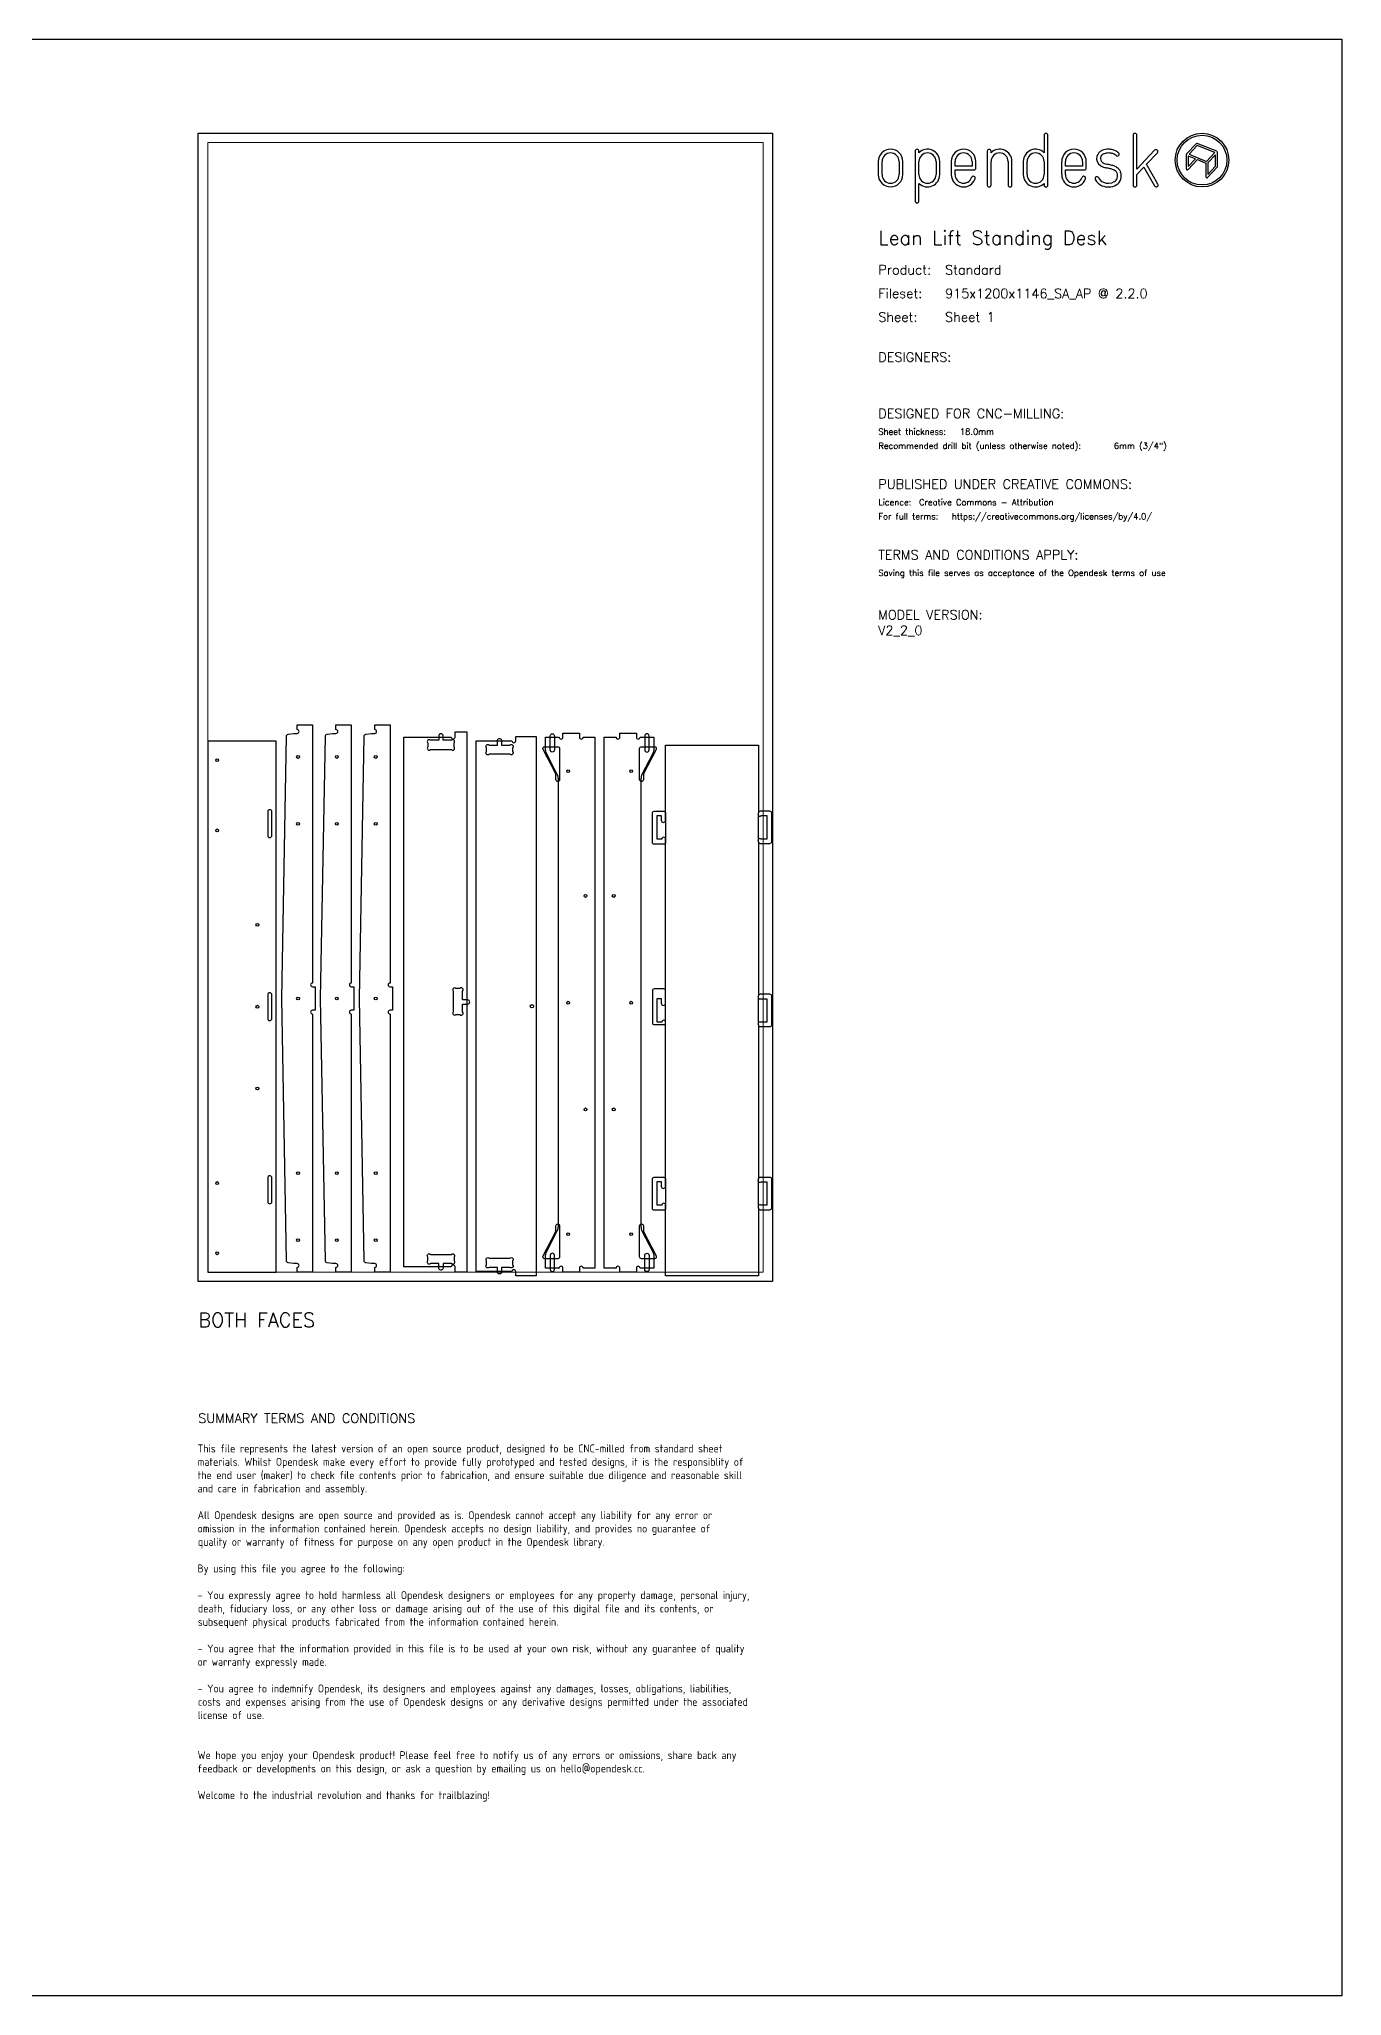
# Model space of a CAD drawing. Header units: millimetres. Extents: x -300 to 5880, y -300 to 4158.
# Drawn here: x 3112 to 5880, y 0 to 4158 of the extents above; entities that cross this region are included whole.
import ezdxf
from ezdxf.enums import TextEntityAlignment as Align

# ---------------------------------------------------------------- set-up
doc = ezdxf.new("R2010")
doc.units = ezdxf.units.MM
doc.layers.add('00-NOPRINT_TEXT', color=7, linetype='Continuous', lineweight=25)
doc.layers.add('00_NOPRINT_TOLERANCE', color=7, linetype='Continuous', lineweight=5)
for name, color, linetype, lineweight, true_color in [('BOARD_$TH-NOMINAL', 3, 'Continuous', 30, 0x00ff00), ('TOP-CUT-INSIDE_18.000MM', 1, 'Continuous', 25, 0xff1c00), ('TOP-CUT-OUTSIDE_18.000MM', 220, 'Continuous', 25, 0xff00d1), ('TOP-HOLE-6.000MM-DIAM_14.000MM', 220, 'Continuous', 25, 0xff00c7), ('TOP-HOLE-6.000MM-DIAM_18.000MM', 3, 'Continuous', 25, 0x00ff0c), ('TOP-HOLE-7.000MM-DIAM_18.000MM', 3, 'Continuous', 25, 0x00ff0c), ('TOP-POCKET-INSIDE_16.000MM', 20, 'Continuous', 25, 0xff2100), ('TOP-POCKET-INSIDE_4.000MM', 160, 'Continuous', 25, 0x0026ff), ('TOP-POCKET-INSIDE_9.000MM', 60, 'Continuous', 25, 0xb0ff00)]:
    doc.layers.add(name, color=color, linetype=linetype, lineweight=lineweight, true_color=true_color)
doc.styles.add('OD-ISOCP-17_221', font='isocp.shx')
doc.styles.add('OD-ISOCP-17_222', font='isocp.shx')
doc.styles.add('OD-ISOCP-17_223', font='isocp.shx')
doc.styles.add('OD-ISOCP-17_224', font='isocp.shx')
doc.styles.add('OD-ISOCP-17_225', font='isocp.shx')
doc.styles.add('OD-ISOCP-17_226', font='isocp.shx')
doc.styles.add('OD-ISOCP-17_227', font='isocp.shx')
doc.styles.add('OD-ISOCP-17_228', font='isocp.shx')
doc.styles.add('OD-ISOCP-17_229', font='isocp.shx')
doc.styles.add('OD-ISOCP-17_230', font='isocp.shx')
doc.styles.add('OD-ISOCP-17_231', font='isocp.shx')
doc.styles.add('OD-ISOCP-17_232', font='isocp.shx')
doc.styles.add('OD-ISOCP-17_233', font='isocp.shx')
doc.styles.add('OD-ISOCP-17_234', font='isocp.shx')
doc.styles.add('OD-ISOCP-17_235', font='isocp.shx')
doc.styles.add('OD-ISOCP-17_236', font='isocp.shx')
doc.styles.add('OD-ISOCP-17_237', font='isocp.shx')
doc.styles.add('OD-ISOCP-17_238', font='isocp.shx')
doc.styles.add('OD-ISOCP-17_239', font='isocp.shx')
doc.styles.add('OD-SIMPLEX-13_86', font='simplex.shx')
doc.styles.add('OD-SIMPLEX-20_82', font='simplex.shx')
doc.styles.add('OD-SIMPLEX-20_86', font='simplex.shx')
doc.styles.add('OD-SIMPLEX-20_88', font='simplex.shx')
doc.styles.add('OD-SIMPLEX-30_83', font='simplex.shx')
doc.styles.add('OD-SIMPLEX-30_87', font='simplex.shx')

# ---------------------------------------------------------------- blocks, each defined once
blk = doc.blocks.new('Borders Opendesk_7')
at = {"layer": '00-NOPRINT_TEXT'}
for p, q in [((0, 4158), (5880, 4158)), ((5880, 4158), (5880, 0)), ((5247.4, 3954), (5247.4, 3916.7)), ((5255.3, 3848), (5255.3, 3954)), ((5436.4, 3954), (5436.4, 3848)), ((5444.4, 3881.9), (5444.4, 3954)), ((4973.4, 3920.1), (4973.4, 3814.1)), ((4981.3, 3916.7), (4981.3, 3920.1)), ((5126.6, 3920.1), (5126.6, 3848)), ((5134.5, 3916.7), (5134.5, 3920.1)), ((5482.1, 3922), (5444.4, 3881.9)), ((5464.8, 3892.1), (5487.9, 3916.6)), ((5549.5, 3912.6), (5549.5, 3882.2)), ((5570.5, 3935.8), (5550.1, 3914)), ((5553.7, 3909.6), (5553.7, 3887.4)), ((5568.8, 3903.5), (5553.7, 3909.6)), ((5572.6, 3931.9), (5555.2, 3913.4)), ((5555.2, 3913.4), (5592.6, 3898.3)), ((5610, 3916.9), (5572.6, 3931.9)), ((5614.4, 3919.6), (5572.8, 3936.3)), ((5592.6, 3898.3), (5610, 3916.9)), ((5611.5, 3912.4), (5595.2, 3895.1)), ((5611.5, 3888.1), (5611.5, 3912.4)), ((5615.7, 3887.3), (5615.7, 3917.6)), ((4895, 3898), (4895, 3870.1)), ((4902.9, 3870.1), (4902.9, 3898)), ((4939.3, 3898), (4939.3, 3870.1)), ((4947.3, 3870.1), (4947.3, 3898)), ((4981.3, 3870.1), (4981.3, 3898)), ((5017.7, 3898), (5017.7, 3870.1)), ((5025.6, 3870.1), (5025.6, 3898)), ((5050, 3898), (5050, 3870.1)), ((5058, 3888.1), (5058, 3898)), ((5094.4, 3888.1), (5058, 3888.1)), ((5058, 3870.1), (5058, 3880.1)), ((5058, 3880.1), (5098.3, 3880.1)), ((5094.4, 3898), (5094.4, 3888.1)), ((5102.3, 3884.1), (5102.3, 3898)), ((5134.5, 3848), (5134.5, 3898)), ((5170.9, 3898), (5170.9, 3848)), ((5178.9, 3848), (5178.9, 3898)), ((5203, 3898), (5203, 3870.1)), ((5211, 3870.1), (5211, 3898)), ((5247.4, 3898), (5247.4, 3870.1)), ((5284.6, 3898), (5284.6, 3870.1)), ((5292.6, 3888.1), (5292.6, 3898)), ((5329, 3888.1), (5292.6, 3888.1)), ((5292.6, 3870.1), (5292.6, 3880.1)), ((5292.6, 3880.1), (5332.9, 3880.1)), ((5329, 3898), (5329, 3888.1)), ((5336.9, 3884.1), (5336.9, 3898)), ((5444.4, 3870.4), (5459.1, 3886)), ((5444.4, 3848), (5444.4, 3870.4)), ((5459.1, 3886), (5482.1, 3846)), ((5489, 3850), (5464.8, 3892.1)), ((5553.1, 3880.8), (5572.9, 3901.9)), ((5553.7, 3887.4), (5568.8, 3903.5)), ((5572.9, 3901.9), (5591.1, 3894.5)), ((5591.1, 3894.5), (5591.1, 3865.5)), ((5594.7, 3864.1), (5615.1, 3885.8)), ((5595.2, 3895.1), (5595.2, 3870.7)), ((5595.2, 3870.7), (5611.5, 3888.1)), ((4981.3, 3814.1), (4981.3, 3851.4)), ((5247.4, 3851.4), (5247.4, 3848)), ((5880, 0), (0, 0))]:
    blk.add_line(p, q, dxfattribs=at)
for radius in [57, 52.9]:
    blk.add_circle((5582.9, 3901), radius, dxfattribs=at)
for centre, radius, start, end in [((5251.3, 3954), 3.97, 0, 180), ((5440.4, 3954), 3.97, 0, 180), ((4921.1, 3898), 26.1, 0, 180), ((4921.1, 3898), 18.2, 0, 180), ((4977.3, 3920.1), 3.97, 0, 180), ((4999.5, 3898), 26.1, 0, 134.1316), ((4999.5, 3898), 18.2, 0, 180), ((5076.2, 3898), 26.1, 0, 180), ((5076.2, 3898), 18.2, 0, 180), ((5130.6, 3920.1), 3.97, 0, 180), ((5152.7, 3898), 26.1, 0, 134.1316), ((5152.7, 3898), 18.2, 0, 180), ((5229.2, 3898), 26.1, 45.8684, 180), ((5229.2, 3898), 18.2, 0, 180), ((5310.8, 3898), 26.1, 0, 180), ((5310.8, 3898), 18.2, 0, 180), ((5377.2, 3904.5), 18.3, 167.0964, 235.8453), ((5375.9, 3904.8), 16.9, 150.5139, 167.0489), ((5377.5, 3903.4), 19, 138.9882, 149.267), ((5377.5, 3903.4), 19, 127.9168, 138.9882), ((5380.5, 3899.5), 24, 111.7012, 127.9168), ((5375.9, 3904.8), 8.99, 151.0519, 168.0238), ((5377.5, 3903.4), 11.1, 138.9882, 148.8091), ((5377.5, 3903.4), 11.1, 127.9168, 138.9882), ((5380.5, 3899.5), 16, 111.7012, 127.9168), ((5383.5, 3891.9), 32.1, 90, 111.7012), ((5383.5, 3891.9), 24.2, 90, 111.7012), ((5383.5, 3878.8), 45.3, 80.7104, 90), ((5383.5, 3878.8), 37.3, 80.7104, 90), ((5385.9, 3893.2), 22.7, 71.5035, 80.7104), ((5385.9, 3893.2), 30.7, 71.5035, 80.7104), ((5387.1, 3896.7), 19, 61.0356, 71.5035), ((5387.1, 3896.7), 26.9, 61.0356, 71.5035), ((5387.1, 3896.7), 19, 46.7983, 61.0356), ((5387.1, 3896.7), 26.9, 46.7983, 61.0356), ((5402.8, 3913.5), 3.97, 226.7983, 46.7983), ((5485, 3919.3), 3.97, 316.7135, 136.7135), ((5551.6, 3912.6), 2.06, 136.7696, 180), ((5572, 3934.4), 2.06, 68.0714, 136.7696), ((5613.6, 3917.6), 2.06, 0, 68.0714), ((4921.1, 3870.1), 26.1, 180, 0), ((4921.1, 3870.1), 18.2, 180, 0), ((4999.5, 3870.1), 18.2, 180, 0), ((4999.5, 3870.1), 26.1, 225.8684, 0), ((5076.2, 3870.1), 26.1, 180, 340.0258), ((5076.2, 3870.1), 18.2, 180, 340.0258), ((5098.3, 3884.1), 3.97, 270, 0), ((5229.2, 3870.1), 26.1, 180, 314.1316), ((5229.2, 3870.1), 18.2, 180, 0), ((5310.8, 3870.1), 26.1, 180, 340.0258), ((5310.8, 3870.1), 18.2, 180, 340.0258), ((5332.9, 3884.1), 3.97, 270, 0), ((5377.2, 3904.5), 10.3, 167.9603, 235.8613), ((5382, 3911.6), 26.9, 235.8511, 248.0912), ((5382, 3911.6), 18.9, 235.8511, 248.0912), ((5388.7, 3928.4), 44.9, 248.0912, 257.5385), ((5388.7, 3928.4), 37, 248.0912, 257.5385), ((5300, 3526.6), 366.5, 76.1947, 77.5385), ((5300, 3526.6), 374.5, 76.1947, 77.5385), ((5372.7, 3822.5), 61.9, 69.1442, 76.1947), ((5372.7, 3822.5), 69.8, 69.1442, 76.1947), ((5389.5, 3866.6), 14.6, 38.9291, 69.1442), ((5389.5, 3866.6), 22.5, 38.9291, 69.1442), ((5393.9, 3870.2), 8.99, 17.5834, 38.9291), ((5385.6, 3867.6), 17.6, 343.8033, 17.5834), ((5393.9, 3870.2), 16.9, 17.5834, 38.9291), ((5385.6, 3867.6), 25.5, 343.8033, 17.5834), ((5551.6, 3882.2), 2.06, 180, 316.7696), ((5613.6, 3887.3), 2.06, 316.7696, 0), ((5097, 3862.6), 3.97, 340.0258, 160.0258), ((5130.6, 3848), 3.97, 180, 0), ((5174.9, 3848), 3.97, 180, 0), ((5251.3, 3848), 3.97, 180, 0), ((5331.6, 3862.6), 3.97, 340.0258, 160.0258), ((5359.7, 3861.7), 3.97, 24.786, 204.786), ((5380.2, 3871.2), 26.6, 204.786, 247.9544), ((5380.2, 3871.2), 18.7, 204.786, 247.9544), ((5383.5, 3879.3), 35.4, 247.9544, 298.2026), ((5383.5, 3879.3), 27.4, 247.9544, 298.2026), ((5390.6, 3866.1), 12.5, 298.2026, 343.8033), ((5390.6, 3866.1), 20.4, 298.2026, 343.8033), ((5440.4, 3848), 3.97, 180, 0), ((5485.5, 3848), 3.97, 209.8417, 29.8417), ((5593.2, 3865.5), 2.06, 180, 316.7696), ((4977.3, 3814.1), 3.97, 180, 0)]:
    blk.add_arc(centre, radius, start, end, dxfattribs=at)
at = {"layer": '00_NOPRINT_TOLERANCE', "ltscale": 0.379202}
for p, q in [((3450, 3958), (4670, 3958)), ((3450, 1518), (3450, 3958)), ((4670, 3958), (4670, 1518)), ((4670, 1518), (3450, 1518))]:
    blk.add_line(p, q, dxfattribs=at)
at = {"layer": '00_NOPRINT_TOLERANCE', "ltscale": 0.380876}
for p, q in [((3470, 3938), (4650, 3938)), ((4650, 1538), (3470, 1538))]:
    blk.add_line(p, q, dxfattribs=at)
at = {"layer": '00_NOPRINT_TOLERANCE', "ltscale": 0.380023}
for p, q in [((3470, 1538), (3470, 3938)), ((4650, 3938), (4650, 1538))]:
    blk.add_line(p, q, dxfattribs=at)
at = {"layer": 'BOARD_$TH-NOMINAL'}
for p, q in [((3450, 3958), (4670, 3958)), ((3450, 1518), (3450, 3958)), ((4670, 3958), (4670, 1518)), ((4670, 1518), (3450, 1518))]:
    blk.add_line(p, q, dxfattribs=at)
at = {"layer": '00-NOPRINT_TEXT'}
for s, height, style, p in [('Lean Lift Standing Desk', 30, 'OD-SIMPLEX-30_83', (4895, 3720.9)), ('Product:', 20, 'OD-SIMPLEX-20_82', (4895, 3657.9)), ('Standard', 20, 'OD-SIMPLEX-20_82', (5036.9, 3657.9)), ('Fileset:', 20, 'OD-SIMPLEX-20_82', (4895, 3607.7)), ('915x1200x1146_SA_AP @ 2.2.0', 20, 'OD-SIMPLEX-20_82', (5036.9, 3607.6)), ('Sheet:', 20, 'OD-SIMPLEX-20_82', (4895, 3557.4)), ('Sheet 1', 20, 'OD-SIMPLEX-20_82', (5036.9, 3557.5)), ('DESIGNERS:', 20, 'OD-SIMPLEX-20_82', (4895, 3472.4)), ('DESIGNED FOR CNC-MILLING:', 20, 'OD-SIMPLEX-20_82', (4895, 3352.4)), ('Sheet thickness:', 13, 'OD-SIMPLEX-13_86', (4895, 3317.4)), ('18.0mm', 13, 'OD-SIMPLEX-13_86', (5068.3, 3317.4)), ('Recommended drill bit (unless otherwise noted):', 13, 'OD-SIMPLEX-13_86', (4895, 3287.4)), ('6mm (3/4")', 13, 'OD-SIMPLEX-13_86', (5395.5, 3287.4)), ('PUBLISHED UNDER CREATIVE COMMONS:', 20, 'OD-SIMPLEX-20_82', (4895, 3202.4)), ('Licence:', 13, 'OD-SIMPLEX-13_86', (4895, 3167.4)), ('Creative Commons - Attribution', 13, 'OD-SIMPLEX-13_86', (4981.5, 3167.4)), ('For full terms:', 13, 'OD-SIMPLEX-13_86', (4895, 3137.4)), ('https://creativecommons.org/licenses/by/4.0/', 13, 'OD-SIMPLEX-13_86', (5051.1, 3137.4)), ('TERMS AND CONDITIONS APPLY:', 20, 'OD-SIMPLEX-20_82', (4895, 3052.3)), ('Saving this file serves as acceptance of the Opendesk terms of use ', 13, 'OD-SIMPLEX-13_86', (4895, 3017.3))]:
    blk.add_text(s, height=height, dxfattribs=dict(at, style=style)).set_placement(p)
at = {"layer": '00-NOPRINT_TEXT', "color": 7}
for s, height, style, p in [('BOTH FACES', 30, 'OD-SIMPLEX-30_87', (3450, 1451.3)), ('SUMMARY TERMS AND CONDITIONS', 20, 'OD-SIMPLEX-20_86', (3450, 1237.4))]:
    blk.add_text(s, height=height, dxfattribs=dict(at, style=style)).set_placement(p, align=Align.TOP_LEFT)
for s, style, p in [('This file represents the latest version of an open source product, designed to be CNC-milled from standard sheet', 'OD-ISOCP-17_221', (3448.5, 1154.7)), ('materials. Whilst Opendesk make every effort to provide fully prototyped and tested designs, it is the responsiblity of', 'OD-ISOCP-17_222', (3448.5, 1126.3)), ('the end user (maker) to check file contents prior to fabrication, and ensure suitable due diligence and reasonable skill', 'OD-ISOCP-17_223', (3448.5, 1098)), ('and care in fabrication and assembly.', 'OD-ISOCP-17_224', (3448.5, 1069.7)), ('All Opendesk designs are open source and provided as is. Opendesk cannot accept any liability for any error or', 'OD-ISOCP-17_225', (3448.5, 1013)), ('omission in the information contained herein. Opendesk accepts no design liability, and provides no guarantee of', 'OD-ISOCP-17_226', (3448.5, 984.7)), ('quality or warranty of fitness for purpose on any open product in the Opendesk library.', 'OD-ISOCP-17_227', (3449.1, 956.3)), ('By using this file you agree to the following:', 'OD-ISOCP-17_228', (3448.5, 899.7)), ('- You expressly agree to hold harmless all Opendesk designers or employees for any property damage, personal injury,', 'OD-ISOCP-17_229', (3448.5, 843)), ('death, fiduciary loss, or any other loss or damage arising out of the use of this digital file and its contents, or', 'OD-ISOCP-17_230', (3449.1, 814.7)), ('subsequent physical products fabricated from the information contained herein.', 'OD-ISOCP-17_231', (3449, 786.3)), ('- You agree that the information provided in this file is to be used at your own risk, without any guarantee of quality', 'OD-ISOCP-17_232', (3448.5, 729.7)), ('or warranty expressly made.', 'OD-ISOCP-17_233', (3448.5, 701.3)), ('- You agree to indemnify Opendesk, its designers and employees against any damages, losses, obligations, liabilities,', 'OD-ISOCP-17_234', (3448.5, 644.7)), ('costs and expenses arising from the use of Opendesk designs or any derivative designs permitted under the associated', 'OD-ISOCP-17_235', (3449.1, 616.3)), ('license of use.', 'OD-ISOCP-17_236', (3448.8, 588)), ('We hope you enjoy your Opendesk product! Please feel free to notify us of any errors or omissions, share back any', 'OD-ISOCP-17_237', (3448.5, 503)), ('feedback or developments on this design, or ask a question by emailing us on hello@opendesk.cc.', 'OD-ISOCP-17_238', (3448.5, 474.7)), ('Welcome to the industrial revolution and thanks for trailblazing!', 'OD-ISOCP-17_239', (3448.5, 418))]:
    blk.add_text(s, height=17, dxfattribs=dict(at, style=style)).set_placement(p)

msp = doc.modelspace()

# ---------------------------------------------------------------- linework, layer by layer
at = {"layer": 'TOP-CUT-INSIDE_18.000MM'}
for points in [[(3597.5, 2516.1), (3597.5, 2465.9, 1), (3606.5, 2465.9), (3606.5, 2516.1, 1)], [(3597.5, 2127.1), (3597.5, 2076.9, 1), (3606.5, 2076.9), (3606.5, 2127.1, 1)], [(3606.5, 1687.9), (3606.5, 1738.1, 1), (3597.5, 1738.1), (3597.5, 1687.9, 1)]]:
    msp.add_lwpolyline(points, format="xyb", close=True, dxfattribs=at)
at = {"layer": 'TOP-CUT-OUTSIDE_18.000MM'}
msp.add_lwpolyline([(3470, 1538), (3615.5, 1538), (3615.5, 2666), (3470, 2666)], close=True, dxfattribs=at)
for points in [[(3692.5, 2152.3, 1), (3692.5, 2144.3), (3698, 2144.3), (3698, 2094.3), (3692.5, 2094.3, 1), (3692.5, 2086.3), (3692.5, 1538), (3660, 1538), (3660, 1548, 1), (3660, 1556), (3653.3, 1556, -0.034921), (3652.7, 1556), (3641.3, 1557.6, -0.371435), (3637.5, 1562.1), (3627.5, 2119.3, -0.004304), (3627.5, 2119.4), (3637.5, 2676.6, -0.371435), (3641.3, 2681.1), (3652.7, 2682.7, -0.034921), (3653.3, 2682.7), (3660, 2682.7, 1), (3660, 2690.7), (3660, 2700.7), (3692.5, 2700.7)], [(3723.8, 2681.1), (3735.2, 2682.7, -0.034921), (3735.8, 2682.7), (3742.5, 2682.7, 1), (3742.5, 2690.7), (3742.5, 2700.7), (3775, 2700.7), (3775, 2152.3, 1), (3775, 2144.3), (3780.5, 2144.3), (3780.5, 2094.3), (3775, 2094.3, 1), (3775, 2086.3), (3775, 1538), (3742.5, 1538), (3742.5, 1548, 1), (3742.5, 1556), (3735.8, 1556, -0.034921), (3735.2, 1556), (3723.8, 1557.6, -0.371435), (3720, 1562.1), (3710, 2119.3, -0.004304), (3710, 2119.4), (3720, 2676.6, -0.371435)], [(3806.3, 1557.6, -0.371435), (3802.5, 1562.1), (3792.5, 2119.3, -0.004304), (3792.5, 2119.4), (3802.5, 2676.6, -0.371435), (3806.3, 2681.1), (3817.7, 2682.7, -0.034921), (3818.3, 2682.7), (3825, 2682.7, 1), (3825, 2690.7), (3825, 2700.7), (3857.5, 2700.7), (3857.5, 2152.3, 1), (3857.5, 2144.3), (3863, 2144.3), (3863, 2094.3), (3857.5, 2094.3, 1), (3857.5, 2086.3), (3857.5, 1538), (3825, 1538), (3825, 1548, 1), (3825, 1556), (3818.3, 1556, -0.034921), (3817.7, 1556)], [(3987.6, 1549), (3886.6, 1549), (3886.6, 2675), (3987.6, 2675, 0.999994), (3995.6, 2675), (3995.6, 2686), (4020.6, 2686), (4020.6, 1538), (3995.6, 1538), (3995.6, 1549, 0.999994)], [(4124.6, 1539, 1), (4116.6, 1539), (4040.6, 1539), (4040.6, 2667), (4116.6, 2667, 1), (4124.6, 2667), (4124.6, 2676), (4167.8, 2676), (4167.8, 1530), (4124.6, 1530)], [(4215.1, 1634.8), (4215.1, 2586.2, 0.118358), (4212.9, 2595.3), (4190, 2640.2, -0.118358), (4187.8, 2649.3), (4187.8, 2674.5), (4216.8, 2674.5, 1), (4224.8, 2674.5), (4224.8, 2683), (4259.8, 2683), (4259.8, 2674.5, 1), (4267.8, 2674.5), (4292.8, 2674.5), (4292.8, 1546.5), (4267.8, 1546.5, 1), (4259.8, 1546.5), (4259.8, 1538), (4224.8, 1538), (4224.8, 1546.5, 1), (4216.8, 1546.5), (4187.8, 1546.5), (4187.8, 1571.7, -0.118358), (4190, 1580.8), (4212.9, 1625.7, 0.118358)], [(4390.6, 2586.2), (4390.6, 1634.8, 0.118358), (4392.8, 1625.7), (4415.6, 1580.8, -0.118358), (4417.8, 1571.7), (4417.8, 1546.5), (4388.8, 1546.5, 1), (4380.8, 1546.5), (4380.8, 1538), (4345.8, 1538), (4345.8, 1546.5, 1), (4337.8, 1546.5), (4312.8, 1546.5), (4312.8, 2674.5), (4337.8, 2674.5, 1), (4345.8, 2674.5), (4345.8, 2683), (4380.8, 2683), (4380.8, 2674.5, 1), (4388.8, 2674.5), (4417.8, 2674.5), (4417.8, 2649.3, -0.118358), (4415.6, 2640.2), (4392.8, 2595.3, 0.118358)], [(4443, 2069.2, 1), (4435, 2069.2), (4425, 2069.2), (4425, 2119.2), (4433.8, 2119.2), (4433.8, 2109.2, 1), (4443, 2109.2), (4443, 2458.1, 1), (4435, 2458.1), (4425, 2458.1), (4425, 2508.1), (4433.8, 2508.1), (4433.8, 2498.1, 1), (4443, 2498.1), (4443, 2658), (4640.7, 2658), (4640.7, 2513.6, 1.000029), (4646.3, 2507.9), (4658, 2507.9), (4658, 2457.9), (4646.2, 2457.9, 1), (4640.5, 2452.2), (4640.5, 2125.6, 0.802955), (4644.7, 2119), (4658, 2119), (4658, 2069), (4644.7, 2069, 0.802955), (4640.5, 2062.4), (4640.5, 1735.8, 1), (4646.2, 1730.1), (4658, 1730.1), (4658, 1680.1), (4646.3, 1680.1, 1.000029), (4640.7, 1674.4), (4640.7, 1530), (4443, 1530), (4443, 1680.3, 1), (4435, 1680.3), (4425, 1680.3), (4425, 1730.3), (4433.8, 1730.3), (4433.8, 1720.3, 0.989614), (4443, 1720.2)]]:
    msp.add_lwpolyline(points, format="xyb", close=True, dxfattribs=at)
at = {"layer": 'TOP-HOLE-6.000MM-DIAM_14.000MM'}
for centre in [(3490, 2626), (3662, 2632.7), (3744.5, 2632.7), (4235.8, 2602.5), (4369.8, 2602.5), (3490, 2476.7), (3662, 2490.5), (3744.5, 2490.5), (4272.8, 2337.3), (4332.8, 2337.3), (3575.5, 2276), (3662, 2119.3), (3744.5, 2119.3), (3575.5, 2102), (4235.8, 2110.5), (4369.8, 2110.5), (3575.5, 1928), (4272.8, 1883.7), (4332.8, 1883.7), (3662, 1748.2), (3744.5, 1748.2), (3490, 1727.3), (3490, 1578), (3662, 1606), (3744.5, 1606), (4235.8, 1618.5), (4369.8, 1618.5)]:
    msp.add_circle(centre, 3, dxfattribs=at)
at = {"layer": 'TOP-HOLE-6.000MM-DIAM_18.000MM'}
for centre in [(3827, 2632.7), (3827, 2490.5), (3827, 2119.3), (3827, 1748.2), (3827, 1606)]:
    msp.add_circle(centre, 3, dxfattribs=at)
at = {"layer": 'TOP-HOLE-7.000MM-DIAM_18.000MM'}
msp.add_circle((4158.8, 2103), 3.5, dxfattribs=at)
at = {"layer": 'TOP-POCKET-INSIDE_16.000MM'}
for points in [[(3943.5, 2668, 1), (3937.8, 2662.3), (3937.8, 2654, 1), (3943.5, 2648.3), (3987.8, 2648.3, 1), (3993.4, 2654), (3993.4, 2662.3, 1), (3987.8, 2668), (3970.1, 2668), (3970.1, 2677.8, 0.414214), (3966.1, 2681.8), (3965.1, 2681.8, 0.414214), (3961.1, 2677.8), (3961.1, 2668), (3943.5, 2668)], [(4068, 2658), (4085.6, 2658), (4085.6, 2667.8, -0.414214), (4089.6, 2671.8), (4090.6, 2671.8, -0.414214), (4094.6, 2667.8), (4094.6, 2658), (4112.3, 2658, -1), (4117.9, 2652.3), (4117.9, 2644, -1), (4112.3, 2638.3), (4068, 2638.3, -1), (4062.3, 2644), (4062.3, 2652.3, -1), (4068, 2658)], [(4011.6, 2135.1, 1), (4006, 2140.8), (3997.6, 2140.8, 1), (3991.9, 2135.1), (3991.9, 2090.9, 1), (3997.6, 2085.2), (4006, 2085.2, 1), (4011.6, 2090.9), (4011.6, 2107.5), (4023, 2107.5, 0.827909), (4023, 2116.5), (4011.6, 2116.5), (4011.6, 2135.1)], [(3937.8, 1561.7), (3937.8, 1570, -1), (3943.5, 1575.7), (3987.8, 1575.7, -1), (3993.4, 1570), (3993.4, 1561.7, -1), (3987.8, 1556), (3970.1, 1556), (3970.1, 1546.2, -0.414214), (3966.1, 1542.2), (3965.1, 1542.2, -0.414214), (3961.1, 1546.2), (3961.1, 1556), (3943.5, 1556, -1), (3937.8, 1561.7)], [(4062.3, 1553.7), (4062.3, 1562, -1), (4068, 1567.7), (4112.3, 1567.7, -1), (4117.9, 1562), (4117.9, 1553.7, -1), (4112.3, 1548), (4094.6, 1548), (4094.6, 1538.2, -0.414214), (4090.6, 1534.2), (4089.6, 1534.2, -0.414214), (4085.6, 1538.2), (4085.6, 1548), (4068, 1548, -1), (4062.3, 1553.7)]]:
    msp.add_lwpolyline(points, format="xyb", dxfattribs=at)
at = {"layer": 'TOP-POCKET-INSIDE_4.000MM'}
for points in [[(4197.8, 2647.5), (4197.8, 2677.5, -1), (4206.8, 2677.5), (4206.8, 2647.5, -1), (4197.8, 2647.5)], [(4407.8, 2647.5), (4407.8, 2677.5, 1), (4398.8, 2677.5), (4398.8, 2647.5, 1), (4407.8, 2647.5)], [(4197.8, 1573.5), (4197.8, 1543.5, 1), (4206.8, 1543.5), (4206.8, 1573.5, 1), (4197.8, 1573.5)], [(4407.8, 1573.5), (4407.8, 1543.5, -1), (4398.8, 1543.5), (4398.8, 1573.5, -1), (4407.8, 1573.5)]]:
    msp.add_lwpolyline(points, format="xyb", dxfattribs=at)
at = {"layer": 'TOP-POCKET-INSIDE_9.000MM'}
for points in [[(4217.8, 2650.5), (4217.8, 2584.5, -1), (4209.8, 2584.5), (4209.8, 2594.8, 0.118358), (4209.4, 2596.6), (4182.8, 2648.7, -0.560027), (4186.4, 2654.5), (4213.8, 2654.5, -0.414214)], [(4387.8, 2650.5, -0.414214), (4391.8, 2654.5), (4419.3, 2654.5, -0.560027), (4422.8, 2648.7), (4396.3, 2596.6, 0.118358), (4395.8, 2594.8), (4395.8, 2584.5, -1), (4387.8, 2584.5)], [(4415, 2451.3), (4415, 2513.3, -0.414214), (4419, 2517.3), (4439, 2517.3, -0.414214), (4443, 2513.3), (4443, 2451.3, -0.414214), (4439, 2447.3), (4419, 2447.3, -0.414214)], [(4668, 2514.1), (4668, 2452.1, -0.414214), (4664, 2448.1), (4644.5, 2448.1, -0.414214), (4640.5, 2452.1), (4640.5, 2514.1, -0.414214), (4644.5, 2518.1), (4664, 2518.1, -0.414214)], [(4439, 2064, 0.414214), (4443, 2068), (4443, 2135.6, 0.414214), (4439, 2139.6), (4419, 2139.6, 0.414214), (4415, 2135.6), (4415, 2068, 0.414214), (4419, 2064)], [(4415, 1735.5, -0.414214), (4419, 1739.5), (4439, 1739.5, -0.414214), (4443, 1735.5), (4443, 1673.5, -0.414214), (4439, 1669.5), (4419, 1669.5, -0.414214), (4415, 1673.5)], [(4640.5, 1735.9, -0.414214), (4644.5, 1739.9), (4664, 1739.9, -0.414214), (4668, 1735.9), (4668, 1673.9, -0.414214), (4664, 1669.9), (4644.5, 1669.9, -0.414214), (4640.5, 1673.9)], [(4217.8, 1570.5, -0.414214), (4213.8, 1566.5), (4186.4, 1566.5, -0.560027), (4182.8, 1572.3), (4209.4, 1624.4, 0.118358), (4209.8, 1626.2), (4209.8, 1636.5, -1), (4217.8, 1636.5)], [(4387.8, 1570.5), (4387.8, 1636.5, -1), (4395.8, 1636.5), (4395.8, 1626.2, 0.118358), (4396.3, 1624.4), (4422.8, 1572.3, -0.560027), (4419.3, 1566.5), (4391.8, 1566.5, -0.414214)]]:
    msp.add_lwpolyline(points, format="xyb", close=True, dxfattribs=at)
msp.add_lwpolyline([(4640.5, 2125, -0.414214), (4644.5, 2129), (4664, 2129, -0.414214), (4668, 2125), (4668, 2063, -0.414214), (4664, 2059), (4644.5, 2059, -0.414214), (4640.5, 2063), (4640.5, 2094), (4640.5, 2125)], format="xyb", dxfattribs=at)

# ---------------------------------------------------------------- block references
msp.add_blockref('Borders Opendesk_7', (0, 0))

# ---------------------------------------------------------------- texts
at = {"insert": (4894.6, 2944.9), "char_height": 20, "width": 292.308, "attachment_point": 1, "style": 'OD-SIMPLEX-20_88'}
msp.add_mtext('MODEL VERSION:\\PV2_2_0', dxfattribs=at)

doc.saveas('drawing.dxf')
